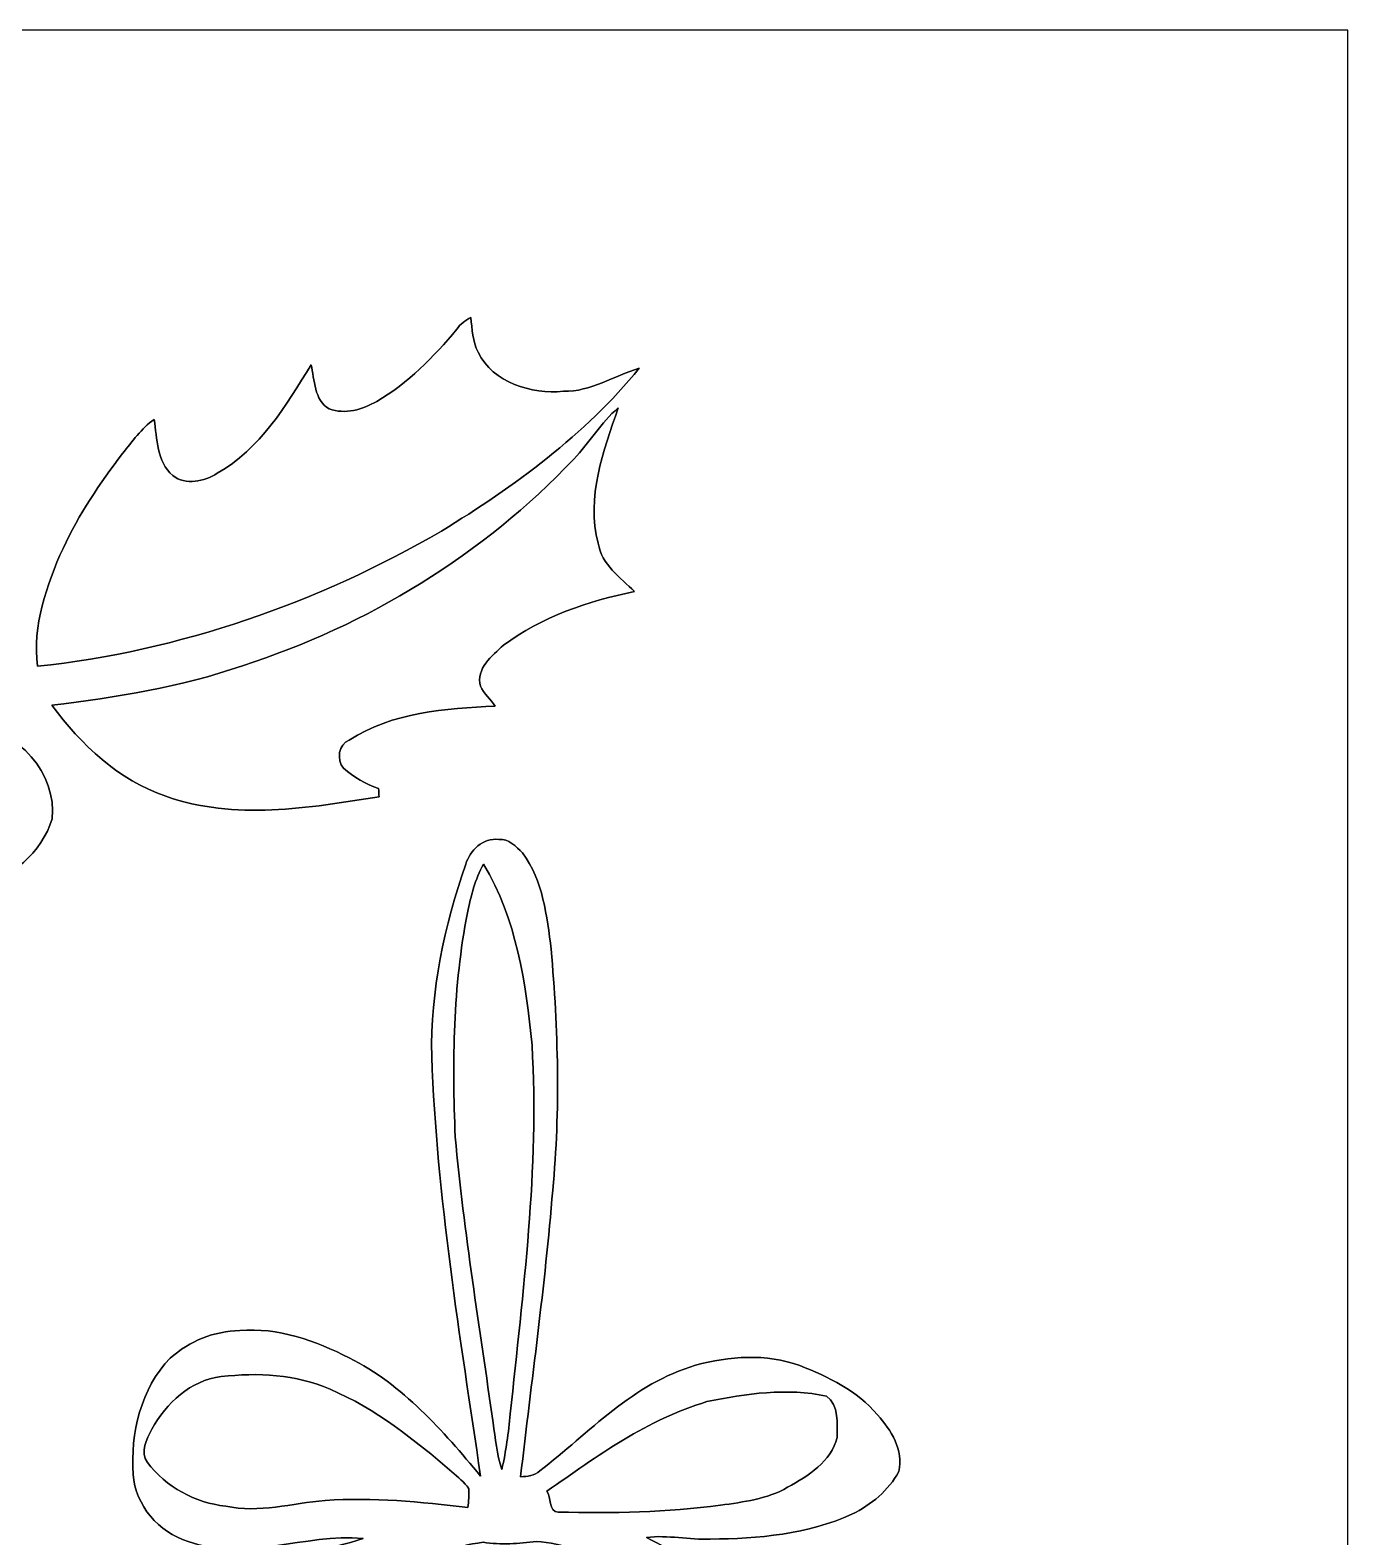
# Model space of a CAD drawing. Header units: centimetres. Extents: x -16.8 to 16.8, y -16.7 to 16.7.
# Drawn here: x -1.89 to 16.77, y -4.67 to 16.67 of the extents above; entities that cross this region are included whole.
import ezdxf

# ---------------------------------------------------------------- set-up
doc = ezdxf.new("R2010")
doc.units = ezdxf.units.CM
doc.header["$MEASUREMENT"] = 0
doc.layers.add('Layer 1', color=7, linetype='Continuous')

msp = doc.modelspace()

# ---------------------------------------------------------------- linework, layer by layer
at = {"layer": 'Layer 1', "color": 7}
for points, knots in [([(-16.77458, 16.66875), (-16.77458, 16.66875), (16.77458, 16.66875), (16.77458, 16.66875), (16.77458, 16.66875), (16.77458, 16.66875), (16.77458, -16.66875), (16.77458, -16.66875), (16.77458, -16.66875), (16.77458, -16.66875), (-16.77458, -16.66875), (-16.77458, -16.66875), (-16.77458, -16.66875), (-16.77458, -16.66875), (-16.77458, 16.66875), (-16.77458, 16.66875), (-16.77458, 16.66875), (-16.77458, 16.66875), (-16.77458, 16.66875), (-16.77458, 16.66875)], [0, 0, 0, 0, 0.16666667, 0.16666667, 0.16666667, 0.16666667, 0.33333333, 0.33333333, 0.33333333, 0.33333333, 0.5, 0.5, 0.5, 0.5, 0.66666667, 0.66666667, 0.66666667, 0.66666667, 1, 1, 1, 1]), ([(4.15184, 12.43118), (3.82482, 12.03995), (3.46357, 11.66671), (3.01837, 11.40989), (3.01837, 11.40989), (2.81905, 11.29665), (2.56822, 11.22116), (2.34421, 11.30476), (2.34421, 11.30476), (2.12866, 11.42788), (2.13783, 11.71963), (2.08915, 11.92918), (2.08915, 11.92918), (1.73179, 11.35309), (1.36666, 10.73397), (0.75741, 10.39177), (0.75741, 10.39177), (0.57856, 10.27889), (0.30903, 10.21891), (0.12912, 10.35967), (0.12912, 10.35967), (-0.1016, 10.56499), (-0.08925, 10.87826), (-0.13547, 11.15554), (-0.13547, 11.15554), (-0.31679, 11.02748), (-0.44485, 10.84227), (-0.58244, 10.67188), (-0.58244, 10.67188), (-0.90488, 10.25243), (-1.20015, 9.80899), (-1.42522, 9.32921), (-1.42522, 9.32921), (-1.66088, 8.80957), (-1.85914, 8.2363), (-1.78929, 7.6581), (-1.78929, 7.6581), (0.22684, 7.874), (2.18511, 8.55662), (3.93559, 9.57439), (3.93559, 9.57439), (4.97134, 10.2041), (5.96582, 10.93646), (6.73735, 11.88085), (6.73735, 11.88085), (6.37893, 11.77325), (6.04837, 11.54606), (5.66208, 11.55347), (5.66208, 11.55347), (5.20806, 11.51326), (4.66796, 11.66989), (4.45382, 12.10769), (4.45382, 12.10769), (4.37868, 12.26044), (4.36951, 12.4333), (4.35116, 12.59946), (4.35116, 12.59946), (4.27567, 12.55536), (4.19982, 12.50703), (4.15184, 12.43118), (4.15184, 12.43118), (4.15184, 12.43118), (4.15184, 12.43118), (4.15184, 12.43118)], [0, 0, 0, 0, 0.05882353, 0.05882353, 0.05882353, 0.05882353, 0.11764706, 0.11764706, 0.11764706, 0.11764706, 0.17647059, 0.17647059, 0.17647059, 0.17647059, 0.23529412, 0.23529412, 0.23529412, 0.23529412, 0.29411765, 0.29411765, 0.29411765, 0.29411765, 0.35294118, 0.35294118, 0.35294118, 0.35294118, 0.41176471, 0.41176471, 0.41176471, 0.41176471, 0.47058824, 0.47058824, 0.47058824, 0.47058824, 0.52941176, 0.52941176, 0.52941176, 0.52941176, 0.58823529, 0.58823529, 0.58823529, 0.58823529, 0.64705882, 0.64705882, 0.64705882, 0.64705882, 0.70588235, 0.70588235, 0.70588235, 0.70588235, 0.76470588, 0.76470588, 0.76470588, 0.76470588, 0.82352941, 0.82352941, 0.82352941, 0.82352941, 0.88235294, 0.88235294, 0.88235294, 0.88235294, 1, 1, 1, 1]), ([(5.8099, 10.59392), (4.5272, 9.23996), (2.88819, 8.23489), (1.11407, 7.66621), (1.11407, 7.66621), (0.24342, 7.36388), (-0.67169, 7.21607), (-1.58433, 7.10847), (-1.58433, 7.10847), (-1.17016, 6.55038), (-0.64064, 6.04696), (0.02893, 5.81872), (0.02893, 5.81872), (1.00401, 5.47194), (2.05669, 5.65362), (3.05188, 5.8099), (3.05188, 5.8099), (3.04906, 5.84941), (3.04694, 5.88857), (3.04482, 5.92772), (3.04482, 5.92772), (2.86209, 5.99052), (2.68993, 6.08506), (2.54882, 6.21771), (2.54882, 6.21771), (2.44546, 6.33271), (2.47579, 6.55461), (2.62925, 6.61317), (2.62925, 6.61317), (3.23709, 7.00899), (3.99203, 7.06191), (4.69618, 7.0933), (4.69618, 7.0933), (4.62774, 7.18891), (4.54096, 7.27181), (4.48592, 7.37588), (4.48592, 7.37588), (4.42242, 7.62423), (4.6482, 7.81226), (4.81471, 7.95584), (4.81471, 7.95584), (5.35587, 8.36224), (6.0131, 8.58308), (6.66997, 8.71679), (6.66997, 8.71679), (6.46889, 8.91399), (6.20113, 9.10131), (6.15597, 9.40047), (6.15597, 9.40047), (5.9817, 10.05099), (6.22864, 10.70822), (6.43925, 11.31817), (6.43925, 11.31817), (6.1916, 11.11179), (6.03356, 10.82358), (5.8099, 10.59392), (5.8099, 10.59392), (5.8099, 10.59392), (5.8099, 10.59392), (5.8099, 10.59392)], [0, 0, 0, 0, 0.0625, 0.0625, 0.0625, 0.0625, 0.125, 0.125, 0.125, 0.125, 0.1875, 0.1875, 0.1875, 0.1875, 0.25, 0.25, 0.25, 0.25, 0.3125, 0.3125, 0.3125, 0.3125, 0.375, 0.375, 0.375, 0.375, 0.4375, 0.4375, 0.4375, 0.4375, 0.5, 0.5, 0.5, 0.5, 0.5625, 0.5625, 0.5625, 0.5625, 0.625, 0.625, 0.625, 0.625, 0.6875, 0.6875, 0.6875, 0.6875, 0.75, 0.75, 0.75, 0.75, 0.8125, 0.8125, 0.8125, 0.8125, 0.875, 0.875, 0.875, 0.875, 1, 1, 1, 1]), ([(-2.71815, 6.73664), (-3.21804, 6.64175), (-3.5373, 6.14292), (-3.67736, 5.69031), (-3.67736, 5.69031), (-3.81917, 5.10187), (-3.23956, 4.53461), (-2.66453, 4.60834), (-2.66453, 4.60834), (-2.15829, 4.61469), (-1.72403, 5.03167), (-1.5815, 5.49734), (-1.5815, 5.49734), (-1.50495, 6.12105), (-2.0634, 6.81073), (-2.71815, 6.73664), (-2.71815, 6.73664), (-2.71815, 6.73664), (-2.71815, 6.73664), (-2.71815, 6.73664)], [0, 0, 0, 0, 0.16666667, 0.16666667, 0.16666667, 0.16666667, 0.33333333, 0.33333333, 0.33333333, 0.33333333, 0.5, 0.5, 0.5, 0.5, 0.66666667, 0.66666667, 0.66666667, 0.66666667, 1, 1, 1, 1]), ([(4.27849, 4.85493), (3.9751, 3.98216), (3.77754, 3.06211), (3.79695, 2.13395), (3.79695, 2.13395), (3.86997, 0.13723), (4.19841, -1.83762), (4.48874, -3.81071), (4.48874, -3.81071), (3.95605, -3.16724), (3.38702, -2.51672), (2.62784, -2.13536), (2.62784, -2.13536), (2.14877, -1.89759), (1.62137, -1.69863), (1.07668, -1.75084), (1.07668, -1.75084), (0.71473, -1.75472), (0.36266, -1.89936), (0.09384, -2.13995), (0.09384, -2.13995), (-0.32632, -2.56999), (-0.47061, -3.20393), (-0.43286, -3.78848), (-0.43286, -3.78848), (-0.3997, -4.22557), (-0.0702, -4.61045), (0.34502, -4.73569), (0.34502, -4.73569), (1.15711, -5.03555), (1.99566, -4.61751), (2.82399, -4.69441), (2.82399, -4.69441), (2.34774, -4.86198), (1.83727, -4.90326), (1.35855, -5.06307), (1.35855, -5.06307), (0.64135, -5.2899), (-0.0695, -5.62786), (-0.58314, -6.1909), (-0.58314, -6.1909), (-0.91017, -6.56343), (-1.14582, -7.02063), (-1.24178, -7.50746), (-1.24178, -7.50746), (-1.2633, -7.79886), (-1.01177, -7.99994), (-0.89076, -8.24089), (-0.89076, -8.24089), (-0.87277, -8.23489), (-0.83714, -8.22254), (-0.81915, -8.21655), (-0.81915, -8.21655), (-0.70414, -7.5371), (-0.35525, -6.89681), (0.1838, -6.46254), (0.1838, -6.46254), (1.0855, -5.6896), (2.24578, -5.33753), (3.36938, -5.02955), (3.36938, -5.02955), (3.75391, -4.93783), (4.13068, -4.80166), (4.52332, -4.74839), (4.52332, -4.74839), (4.77485, -4.7879), (5.02779, -4.7685), (5.27967, -4.7371), (5.27967, -4.7371), (5.65221, -4.75227), (6.0011, -4.91102), (6.33871, -5.05566), (6.33871, -5.05566), (7.44149, -5.59329), (8.36048, -6.42338), (9.37507, -7.09965), (9.37507, -7.09965), (9.9628, -7.49688), (10.71845, -7.72689), (11.41095, -7.46125), (11.41095, -7.46125), (11.70129, -7.34166), (11.72986, -6.99029), (11.817, -6.72818), (11.817, -6.72818), (11.14778, -6.78392), (10.45492, -6.77616), (9.82768, -6.50769), (9.82768, -6.50769), (9.37295, -6.32883), (8.97925, -6.02862), (8.61025, -5.71429), (8.61025, -5.71429), (8.24583, -5.40314), (7.83907, -5.14244), (7.4041, -4.94206), (7.4041, -4.94206), (7.21607, -4.85493), (7.01922, -4.78684), (6.84142, -4.6796), (6.84142, -4.6796), (7.14199, -4.64114), (7.4422, -4.71629), (7.74347, -4.70323), (7.74347, -4.70323), (8.42292, -4.69724), (9.1246, -4.63656), (9.75007, -4.35046), (9.75007, -4.35046), (10.01924, -4.21499), (10.27148, -4.01779), (10.41224, -3.74579), (10.41224, -3.74579), (10.48103, -3.44417), (10.30711, -3.1556), (10.11061, -2.94252), (10.11061, -2.94252), (9.82557, -2.60138), (9.41564, -2.40383), (9.00924, -2.24614), (9.00924, -2.24614), (8.53652, -2.07045), (8.01158, -2.11208), (7.53286, -2.24155), (7.53286, -2.24155), (6.65586, -2.49379), (6.02721, -3.19652), (5.32624, -3.73803), (5.32624, -3.73803), (5.25392, -3.81), (5.15056, -3.81176), (5.05636, -3.82129), (5.05636, -3.82129), (5.21018, -2.46803), (5.40103, -1.1176), (5.51074, 0.24059), (5.51074, 0.24059), (5.61975, 1.37478), (5.588, 2.51778), (5.48852, 3.65125), (5.48852, 3.65125), (5.42784, 4.12009), (5.37457, 4.62351), (5.08423, 5.01474), (5.08423, 5.01474), (4.99357, 5.10434), (4.88562, 5.22288), (4.74698, 5.20629), (4.74698, 5.20629), (4.52296, 5.23134), (4.34058, 5.05425), (4.27849, 4.85493), (4.27849, 4.85493), (4.27849, 4.85493), (4.27849, 4.85493), (4.27849, 4.85493)], [0, 0, 0, 0, 0.025, 0.025, 0.025, 0.025, 0.05, 0.05, 0.05, 0.05, 0.075, 0.075, 0.075, 0.075, 0.1, 0.1, 0.1, 0.1, 0.125, 0.125, 0.125, 0.125, 0.15, 0.15, 0.15, 0.15, 0.175, 0.175, 0.175, 0.175, 0.2, 0.2, 0.2, 0.2, 0.225, 0.225, 0.225, 0.225, 0.25, 0.25, 0.25, 0.25, 0.275, 0.275, 0.275, 0.275, 0.3, 0.3, 0.3, 0.3, 0.325, 0.325, 0.325, 0.325, 0.35, 0.35, 0.35, 0.35, 0.375, 0.375, 0.375, 0.375, 0.4, 0.4, 0.4, 0.4, 0.425, 0.425, 0.425, 0.425, 0.45, 0.45, 0.45, 0.45, 0.475, 0.475, 0.475, 0.475, 0.5, 0.5, 0.5, 0.5, 0.525, 0.525, 0.525, 0.525, 0.55, 0.55, 0.55, 0.55, 0.575, 0.575, 0.575, 0.575, 0.6, 0.6, 0.6, 0.6, 0.625, 0.625, 0.625, 0.625, 0.65, 0.65, 0.65, 0.65, 0.675, 0.675, 0.675, 0.675, 0.7, 0.7, 0.7, 0.7, 0.725, 0.725, 0.725, 0.725, 0.75, 0.75, 0.75, 0.75, 0.775, 0.775, 0.775, 0.775, 0.8, 0.8, 0.8, 0.8, 0.825, 0.825, 0.825, 0.825, 0.85, 0.85, 0.85, 0.85, 0.875, 0.875, 0.875, 0.875, 0.9, 0.9, 0.9, 0.9, 0.925, 0.925, 0.925, 0.925, 0.95, 0.95, 0.95, 0.95, 1, 1, 1, 1]), ([(4.30142, 4.16807), (4.35716, 4.40302), (4.4069, 4.64467), (4.53072, 4.85528), (4.53072, 4.85528), (4.99569, 4.08693), (5.13327, 3.17041), (5.21758, 2.29023), (5.21758, 2.29023), (5.32271, 0.54293), (5.08811, -1.19698), (4.90961, -2.93123), (4.90961, -2.93123), (4.88632, -3.19476), (4.84787, -3.45687), (4.79072, -3.71546), (4.79072, -3.71546), (4.71629, -3.50344), (4.70253, -3.2766), (4.66619, -3.05682), (4.66619, -3.05682), (4.4771, -1.70815), (4.25344, -0.36301), (4.13032, 0.99378), (4.13032, 0.99378), (4.08446, 2.05211), (4.09998, 3.12491), (4.30142, 4.16807)], [0, 0, 0, 0, 0.125, 0.125, 0.125, 0.125, 0.25, 0.25, 0.25, 0.25, 0.375, 0.375, 0.375, 0.375, 0.5, 0.5, 0.5, 0.5, 0.625, 0.625, 0.625, 0.625, 0.75, 0.75, 0.75, 0.75, 1, 1, 1, 1]), ([(0.81421, -2.40242), (1.33209, -2.34244), (1.87466, -2.36714), (2.35726, -2.58163), (2.35726, -2.58163), (3.00214, -2.85362), (3.55459, -3.29777), (4.0827, -3.74897), (4.0827, -3.74897), (4.16631, -3.82517), (4.26014, -3.89537), (4.3247, -3.98992), (4.3247, -3.98992), (4.3247, -4.07741), (4.32117, -4.16913), (4.31059, -4.25732), (4.31059, -4.25732), (3.63961, -4.17442), (2.96298, -4.10951), (2.28671, -4.15607), (2.28671, -4.15607), (1.81786, -4.19382), (1.34973, -4.34058), (0.87842, -4.23545), (0.87842, -4.23545), (0.44485, -4.19206), (0.03175, -3.96416), (-0.23142, -3.61703), (-0.23142, -3.61703), (-0.34043, -3.46992), (-0.24165, -3.28718), (-0.16828, -3.14819), (-0.16828, -3.14819), (0.03422, -2.77848), (0.381, -2.45216), (0.81421, -2.40242)], [0, 0, 0, 0, 0.1, 0.1, 0.1, 0.1, 0.2, 0.2, 0.2, 0.2, 0.3, 0.3, 0.3, 0.3, 0.4, 0.4, 0.4, 0.4, 0.5, 0.5, 0.5, 0.5, 0.6, 0.6, 0.6, 0.6, 0.7, 0.7, 0.7, 0.7, 0.8, 0.8, 0.8, 0.8, 1, 1, 1, 1]), ([(7.69585, -2.75661), (8.24689, -2.63948), (8.8325, -2.55976), (9.38918, -2.67899), (9.38918, -2.67899), (9.57192, -2.80423), (9.53558, -3.0734), (9.54193, -3.26214), (9.54193, -3.26214), (9.44915, -3.60504), (9.13201, -3.81212), (8.83744, -3.96946), (8.83744, -3.96946), (8.55063, -4.13773), (8.21231, -4.17548), (7.88987, -4.22451), (7.88987, -4.22451), (7.12752, -4.31871), (6.35706, -4.34305), (5.59012, -4.32012), (5.59012, -4.32012), (5.45077, -4.32118), (5.48675, -4.09893), (5.42925, -4.02484), (5.42925, -4.02484), (6.13727, -3.52848), (6.85482, -3.00249), (7.69585, -2.75661)], [0, 0, 0, 0, 0.125, 0.125, 0.125, 0.125, 0.25, 0.25, 0.25, 0.25, 0.375, 0.375, 0.375, 0.375, 0.5, 0.5, 0.5, 0.5, 0.625, 0.625, 0.625, 0.625, 0.75, 0.75, 0.75, 0.75, 1, 1, 1, 1])]:
    msp.add_open_spline(points, degree=3, knots=knots, dxfattribs=at)
at = {"layer": 'Layer 1', "color": 251}
for points, knots in [([(4.15184, 12.43118), (4.19982, 12.50703), (4.27567, 12.55536), (4.35116, 12.59946), (4.35116, 12.59946), (4.36951, 12.4333), (4.37868, 12.26044), (4.45382, 12.10769), (4.45382, 12.10769), (4.66796, 11.66989), (5.20806, 11.51326), (5.66208, 11.55347), (5.66208, 11.55347), (6.04837, 11.54606), (6.37893, 11.77325), (6.73735, 11.88085), (6.73735, 11.88085), (5.96582, 10.93646), (4.97134, 10.2041), (3.93559, 9.57439), (3.93559, 9.57439), (2.18511, 8.55662), (0.22684, 7.874), (-1.78929, 7.6581), (-1.78929, 7.6581), (-1.85914, 8.2363), (-1.66088, 8.80957), (-1.42522, 9.32921), (-1.42522, 9.32921), (-1.20015, 9.80899), (-0.90488, 10.25243), (-0.58244, 10.67188), (-0.58244, 10.67188), (-0.44485, 10.84227), (-0.31679, 11.02748), (-0.13547, 11.15554), (-0.13547, 11.15554), (-0.08925, 10.87826), (-0.1016, 10.56499), (0.12912, 10.35967), (0.12912, 10.35967), (0.30903, 10.21891), (0.57856, 10.27889), (0.75741, 10.39177), (0.75741, 10.39177), (1.36666, 10.73397), (1.73179, 11.35309), (2.08915, 11.92918), (2.08915, 11.92918), (2.13783, 11.71963), (2.12866, 11.42788), (2.34421, 11.30476), (2.34421, 11.30476), (2.56822, 11.22116), (2.81905, 11.29665), (3.01837, 11.40989), (3.01837, 11.40989), (3.46357, 11.66671), (3.82482, 12.03995), (4.15184, 12.43118)], [0, 0, 0, 0, 0.0625, 0.0625, 0.0625, 0.0625, 0.125, 0.125, 0.125, 0.125, 0.1875, 0.1875, 0.1875, 0.1875, 0.25, 0.25, 0.25, 0.25, 0.3125, 0.3125, 0.3125, 0.3125, 0.375, 0.375, 0.375, 0.375, 0.4375, 0.4375, 0.4375, 0.4375, 0.5, 0.5, 0.5, 0.5, 0.5625, 0.5625, 0.5625, 0.5625, 0.625, 0.625, 0.625, 0.625, 0.6875, 0.6875, 0.6875, 0.6875, 0.75, 0.75, 0.75, 0.75, 0.8125, 0.8125, 0.8125, 0.8125, 0.875, 0.875, 0.875, 0.875, 1, 1, 1, 1]), ([(5.8099, 10.59392), (6.03356, 10.82358), (6.1916, 11.11179), (6.43925, 11.31817), (6.43925, 11.31817), (6.22864, 10.70822), (5.9817, 10.05099), (6.15597, 9.40047), (6.15597, 9.40047), (6.20113, 9.10131), (6.46889, 8.91399), (6.66997, 8.71679), (6.66997, 8.71679), (6.0131, 8.58308), (5.35587, 8.36224), (4.81471, 7.95584), (4.81471, 7.95584), (4.6482, 7.81226), (4.42242, 7.62423), (4.48592, 7.37588), (4.48592, 7.37588), (4.54096, 7.27181), (4.62774, 7.18891), (4.69618, 7.0933), (4.69618, 7.0933), (3.99203, 7.06191), (3.23709, 7.00899), (2.62925, 6.61317), (2.62925, 6.61317), (2.47579, 6.55461), (2.44546, 6.33271), (2.54882, 6.21771), (2.54882, 6.21771), (2.68993, 6.08506), (2.86209, 5.99052), (3.04482, 5.92772), (3.04482, 5.92772), (3.04694, 5.88857), (3.04906, 5.84941), (3.05188, 5.8099), (3.05188, 5.8099), (2.05669, 5.65362), (1.00401, 5.47194), (0.02893, 5.81872), (0.02893, 5.81872), (-0.64064, 6.04696), (-1.17016, 6.55038), (-1.58433, 7.10847), (-1.58433, 7.10847), (-0.67169, 7.21607), (0.24342, 7.36388), (1.11407, 7.66621), (1.11407, 7.66621), (2.88819, 8.23489), (4.5272, 9.23996), (5.8099, 10.59392)], [0, 0, 0, 0, 0.06666667, 0.06666667, 0.06666667, 0.06666667, 0.13333333, 0.13333333, 0.13333333, 0.13333333, 0.2, 0.2, 0.2, 0.2, 0.26666667, 0.26666667, 0.26666667, 0.26666667, 0.33333333, 0.33333333, 0.33333333, 0.33333333, 0.4, 0.4, 0.4, 0.4, 0.46666667, 0.46666667, 0.46666667, 0.46666667, 0.53333333, 0.53333333, 0.53333333, 0.53333333, 0.6, 0.6, 0.6, 0.6, 0.66666667, 0.66666667, 0.66666667, 0.66666667, 0.73333333, 0.73333333, 0.73333333, 0.73333333, 0.8, 0.8, 0.8, 0.8, 0.86666667, 0.86666667, 0.86666667, 0.86666667, 1, 1, 1, 1]), ([(-2.71815, 6.73664), (-2.0634, 6.81073), (-1.50495, 6.12105), (-1.5815, 5.49734), (-1.5815, 5.49734), (-1.72403, 5.03167), (-2.15829, 4.61469), (-2.66453, 4.60834), (-2.66453, 4.60834), (-3.23956, 4.53461), (-3.81917, 5.10187), (-3.67736, 5.69031), (-3.67736, 5.69031), (-3.5373, 6.14292), (-3.21804, 6.64175), (-2.71815, 6.73664), (-2.71815, 6.73664), (-2.71815, 6.73664), (-2.71815, 6.73664), (-2.71815, 6.73664)], [0, 0, 0, 0, 0.16666667, 0.16666667, 0.16666667, 0.16666667, 0.33333333, 0.33333333, 0.33333333, 0.33333333, 0.5, 0.5, 0.5, 0.5, 0.66666667, 0.66666667, 0.66666667, 0.66666667, 1, 1, 1, 1]), ([(4.27849, 4.85493), (4.34058, 5.05425), (4.52296, 5.23134), (4.74698, 5.20629), (4.74698, 5.20629), (4.88562, 5.22288), (4.99357, 5.10434), (5.08423, 5.01474), (5.08423, 5.01474), (5.37457, 4.62351), (5.42784, 4.12009), (5.48852, 3.65125), (5.48852, 3.65125), (5.588, 2.51778), (5.61975, 1.37478), (5.51074, 0.24059), (5.51074, 0.24059), (5.40103, -1.1176), (5.21018, -2.46803), (5.05636, -3.82129), (5.05636, -3.82129), (5.15056, -3.81176), (5.25392, -3.81), (5.32624, -3.73803), (5.32624, -3.73803), (6.02721, -3.19652), (6.65586, -2.49379), (7.53286, -2.24155), (7.53286, -2.24155), (8.01158, -2.11208), (8.53652, -2.07045), (9.00924, -2.24614), (9.00924, -2.24614), (9.41564, -2.40383), (9.82557, -2.60138), (10.11061, -2.94252), (10.11061, -2.94252), (10.30711, -3.1556), (10.48103, -3.44417), (10.41224, -3.74579), (10.41224, -3.74579), (10.27148, -4.01779), (10.01924, -4.21499), (9.75007, -4.35046), (9.75007, -4.35046), (9.1246, -4.63656), (8.42292, -4.69724), (7.74347, -4.70323), (7.74347, -4.70323), (7.4422, -4.71629), (7.14199, -4.64114), (6.84142, -4.6796), (6.84142, -4.6796), (7.01922, -4.78684), (7.21607, -4.85493), (7.4041, -4.94206), (7.4041, -4.94206), (7.83907, -5.14244), (8.24583, -5.40314), (8.61025, -5.71429), (8.61025, -5.71429), (8.97925, -6.02862), (9.37295, -6.32883), (9.82768, -6.50769), (9.82768, -6.50769), (10.45492, -6.77616), (11.14778, -6.78392), (11.817, -6.72818), (11.817, -6.72818), (11.72986, -6.99029), (11.70129, -7.34166), (11.41095, -7.46125), (11.41095, -7.46125), (10.71845, -7.72689), (9.9628, -7.49688), (9.37507, -7.09965), (9.37507, -7.09965), (8.36048, -6.42338), (7.44149, -5.59329), (6.33871, -5.05566), (6.33871, -5.05566), (6.0011, -4.91102), (5.65221, -4.75227), (5.27967, -4.7371), (5.27967, -4.7371), (5.02779, -4.7685), (4.77485, -4.7879), (4.52332, -4.74839), (4.52332, -4.74839), (4.13068, -4.80166), (3.75391, -4.93783), (3.36938, -5.02955), (3.36938, -5.02955), (2.24578, -5.33753), (1.0855, -5.6896), (0.1838, -6.46254), (0.1838, -6.46254), (-0.35525, -6.89681), (-0.70414, -7.5371), (-0.81915, -8.21655), (-0.81915, -8.21655), (-0.83714, -8.22254), (-0.87277, -8.23489), (-0.89076, -8.24089), (-0.89076, -8.24089), (-1.01177, -7.99994), (-1.2633, -7.79886), (-1.24178, -7.50746), (-1.24178, -7.50746), (-1.14582, -7.02063), (-0.91017, -6.56343), (-0.58314, -6.1909), (-0.58314, -6.1909), (-0.0695, -5.62786), (0.64135, -5.2899), (1.35855, -5.06307), (1.35855, -5.06307), (1.83727, -4.90326), (2.34774, -4.86198), (2.82399, -4.69441), (2.82399, -4.69441), (1.99566, -4.61751), (1.15711, -5.03555), (0.34502, -4.73569), (0.34502, -4.73569), (-0.0702, -4.61045), (-0.3997, -4.22557), (-0.43286, -3.78848), (-0.43286, -3.78848), (-0.47061, -3.20393), (-0.32632, -2.56999), (0.09384, -2.13995), (0.09384, -2.13995), (0.36266, -1.89936), (0.71473, -1.75472), (1.07668, -1.75084), (1.07668, -1.75084), (1.62137, -1.69863), (2.14877, -1.89759), (2.62784, -2.13536), (2.62784, -2.13536), (3.38702, -2.51672), (3.95605, -3.16724), (4.48874, -3.81071), (4.48874, -3.81071), (4.19841, -1.83762), (3.86997, 0.13723), (3.79695, 2.13395), (3.79695, 2.13395), (3.77754, 3.06211), (3.9751, 3.98216), (4.27849, 4.85493), (4.27849, 4.85493), (4.27849, 4.85493), (4.27849, 4.85493), (4.27849, 4.85493)], [0, 0, 0, 0, 0.025, 0.025, 0.025, 0.025, 0.05, 0.05, 0.05, 0.05, 0.075, 0.075, 0.075, 0.075, 0.1, 0.1, 0.1, 0.1, 0.125, 0.125, 0.125, 0.125, 0.15, 0.15, 0.15, 0.15, 0.175, 0.175, 0.175, 0.175, 0.2, 0.2, 0.2, 0.2, 0.225, 0.225, 0.225, 0.225, 0.25, 0.25, 0.25, 0.25, 0.275, 0.275, 0.275, 0.275, 0.3, 0.3, 0.3, 0.3, 0.325, 0.325, 0.325, 0.325, 0.35, 0.35, 0.35, 0.35, 0.375, 0.375, 0.375, 0.375, 0.4, 0.4, 0.4, 0.4, 0.425, 0.425, 0.425, 0.425, 0.45, 0.45, 0.45, 0.45, 0.475, 0.475, 0.475, 0.475, 0.5, 0.5, 0.5, 0.5, 0.525, 0.525, 0.525, 0.525, 0.55, 0.55, 0.55, 0.55, 0.575, 0.575, 0.575, 0.575, 0.6, 0.6, 0.6, 0.6, 0.625, 0.625, 0.625, 0.625, 0.65, 0.65, 0.65, 0.65, 0.675, 0.675, 0.675, 0.675, 0.7, 0.7, 0.7, 0.7, 0.725, 0.725, 0.725, 0.725, 0.75, 0.75, 0.75, 0.75, 0.775, 0.775, 0.775, 0.775, 0.8, 0.8, 0.8, 0.8, 0.825, 0.825, 0.825, 0.825, 0.85, 0.85, 0.85, 0.85, 0.875, 0.875, 0.875, 0.875, 0.9, 0.9, 0.9, 0.9, 0.925, 0.925, 0.925, 0.925, 0.95, 0.95, 0.95, 0.95, 1, 1, 1, 1]), ([(4.30142, 4.16807), (4.09998, 3.12491), (4.08446, 2.05211), (4.13032, 0.99378), (4.13032, 0.99378), (4.25344, -0.36301), (4.4771, -1.70815), (4.66619, -3.05682), (4.66619, -3.05682), (4.70253, -3.2766), (4.71629, -3.50344), (4.79072, -3.71546), (4.79072, -3.71546), (4.84787, -3.45687), (4.88632, -3.19476), (4.90961, -2.93123), (4.90961, -2.93123), (5.08811, -1.19698), (5.32271, 0.54293), (5.21758, 2.29023), (5.21758, 2.29023), (5.13327, 3.17041), (4.99569, 4.08693), (4.53072, 4.85528), (4.53072, 4.85528), (4.4069, 4.64467), (4.35716, 4.40302), (4.30142, 4.16807), (4.30142, 4.16807), (4.30142, 4.16807), (4.30142, 4.16807), (4.30142, 4.16807)], [0, 0, 0, 0, 0.11111111, 0.11111111, 0.11111111, 0.11111111, 0.22222222, 0.22222222, 0.22222222, 0.22222222, 0.33333333, 0.33333333, 0.33333333, 0.33333333, 0.44444444, 0.44444444, 0.44444444, 0.44444444, 0.55555556, 0.55555556, 0.55555556, 0.55555556, 0.66666667, 0.66666667, 0.66666667, 0.66666667, 0.77777778, 0.77777778, 0.77777778, 0.77777778, 1, 1, 1, 1]), ([(0.81421, -2.40242), (0.381, -2.45216), (0.03422, -2.77848), (-0.16828, -3.14819), (-0.16828, -3.14819), (-0.24165, -3.28718), (-0.34043, -3.46992), (-0.23142, -3.61703), (-0.23142, -3.61703), (0.03175, -3.96416), (0.44485, -4.19206), (0.87842, -4.23545), (0.87842, -4.23545), (1.34973, -4.34058), (1.81786, -4.19382), (2.28671, -4.15607), (2.28671, -4.15607), (2.96298, -4.10951), (3.63961, -4.17442), (4.31059, -4.25732), (4.31059, -4.25732), (4.32117, -4.16913), (4.3247, -4.07741), (4.3247, -3.98992), (4.3247, -3.98992), (4.26014, -3.89537), (4.16631, -3.82517), (4.0827, -3.74897), (4.0827, -3.74897), (3.55459, -3.29777), (3.00214, -2.85362), (2.35726, -2.58163), (2.35726, -2.58163), (1.87466, -2.36714), (1.33209, -2.34244), (0.81421, -2.40242), (0.81421, -2.40242), (0.81421, -2.40242), (0.81421, -2.40242), (0.81421, -2.40242)], [0, 0, 0, 0, 0.09090909, 0.09090909, 0.09090909, 0.09090909, 0.18181818, 0.18181818, 0.18181818, 0.18181818, 0.27272727, 0.27272727, 0.27272727, 0.27272727, 0.36363636, 0.36363636, 0.36363636, 0.36363636, 0.45454545, 0.45454545, 0.45454545, 0.45454545, 0.54545455, 0.54545455, 0.54545455, 0.54545455, 0.63636364, 0.63636364, 0.63636364, 0.63636364, 0.72727273, 0.72727273, 0.72727273, 0.72727273, 0.81818182, 0.81818182, 0.81818182, 0.81818182, 1, 1, 1, 1]), ([(7.69585, -2.75661), (6.85482, -3.00249), (6.13727, -3.52848), (5.42925, -4.02484), (5.42925, -4.02484), (5.48675, -4.09893), (5.45077, -4.32118), (5.59012, -4.32012), (5.59012, -4.32012), (6.35706, -4.34305), (7.12752, -4.31871), (7.88987, -4.22451), (7.88987, -4.22451), (8.21231, -4.17548), (8.55063, -4.13773), (8.83744, -3.96946), (8.83744, -3.96946), (9.13201, -3.81212), (9.44915, -3.60504), (9.54193, -3.26214), (9.54193, -3.26214), (9.53558, -3.0734), (9.57192, -2.80423), (9.38918, -2.67899), (9.38918, -2.67899), (8.8325, -2.55976), (8.24689, -2.63948), (7.69585, -2.75661)], [0, 0, 0, 0, 0.125, 0.125, 0.125, 0.125, 0.25, 0.25, 0.25, 0.25, 0.375, 0.375, 0.375, 0.375, 0.5, 0.5, 0.5, 0.5, 0.625, 0.625, 0.625, 0.625, 0.75, 0.75, 0.75, 0.75, 1, 1, 1, 1])]:
    msp.add_open_spline(points, degree=3, knots=knots, dxfattribs=at)

doc.saveas('drawing.dxf')
